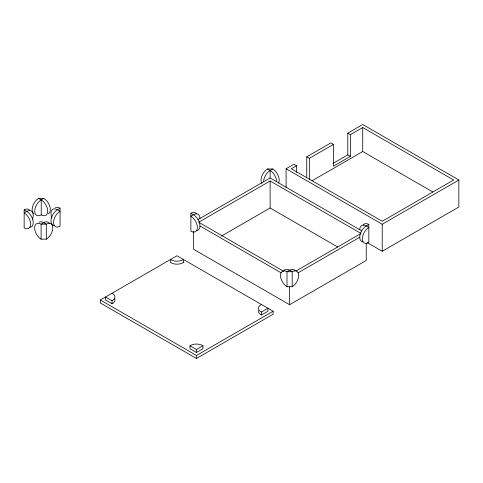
<?xml version="1.0" encoding="UTF-8"?>
<svg xmlns="http://www.w3.org/2000/svg" width="483" height="483" viewBox="0 0 483 483"><rect width="100%" height="100%" fill="white"/><g stroke="black" fill="none" stroke-linecap="round" stroke-linejoin="round"><path stroke-width="0.72" d="M34.027 213.83A9.183 5.301 -60 0 1 32.621 206.47A9.183 5.301 -60 0 1 38.622 198.374L41.218 199.871A9.183 5.301 60 0 1 47.714 211.125A9.183 5.301 60 0 1 41.218 214.875A9.183 5.301 -60 0 1 34.722 211.125A9.183 5.301 -60 0 1 41.218 199.871L43.814 198.374A9.183 5.301 60 0 1 49.815 206.47A9.183 5.301 60 0 1 48.409 213.83M54.205 225.573A9.183 5.301 -60 0 1 51.174 218.884A9.183 5.301 -60 0 1 57.453 209.707L60.049 211.204A9.183 5.301 -60 0 0 53.553 222.452A9.183 5.301 -60 0 0 60.049 226.201L60.049 208.203L57.453 209.707A9.183 5.301 60 0 0 51.826 217.706M263.621 181.729A9.183 5.301 -60 0 1 270.118 170.481L272.714 168.984A9.183 5.301 60 0 1 278.6 183.051M198.024 219.602L270.118 177.979L361.689 230.85M286.093 187.507L286.093 168.76L293.887 164.256L296.484 165.76L296.484 172.509M306.747 177.835L306.747 156.836L330.903 142.883L333.505 144.387L333.505 166.134L350.392 156.383L350.392 134.636L362.727 127.512L453.652 180.008L382.216 221.25L291.291 168.76L296.484 165.76M332.853 163.508L347.79 154.886L347.79 133.139L362.727 124.511L458.85 180.008L458.85 207.002L382.216 251.251L367.273 242.629M361.043 233.476L270.118 180.98L198.676 222.228L283.756 271.349M306.747 156.836L309.343 158.333L333.505 144.387M100.349 299.991L176.989 255.749L273.106 311.245L273.106 314.24L196.472 358.489L100.349 302.992L100.349 299.991L196.472 355.488L273.106 311.245M312.072 180.757L362.727 151.511L432.871 192.005M221.407 236.102L270.118 207.98L337.659 246.976M362.987 241.844A9.183 5.301 -60 0 1 359.962 235.155A9.183 5.301 -60 0 1 366.235 225.978L368.837 227.475A9.183 5.301 -60 0 0 362.341 238.729A9.183 5.301 -60 0 0 368.837 242.478L368.837 224.48L366.235 225.978A9.183 5.301 60 0 0 359.744 229.727M296.097 270.975L360.39 233.85M298.041 272.847L359.744 237.225M286.093 168.76L382.216 224.251L458.85 180.008M189.976 345.737L196.472 349.487L202.969 345.737L202.969 348.738L196.472 352.487L189.976 348.738L189.976 345.737A8.646 4.993 0 0 1 202.969 345.737M261.418 314.994L261.418 311.994L267.914 308.245L267.914 311.245L261.418 314.994A8.646 4.993 0 0 1 258.562 310.539M193.478 231.224L193.478 249.228L289.601 304.719L366.235 260.476L366.235 243.227M261.895 183.48A9.183 5.301 -60 0 1 267.522 168.984L272.714 168.984M38.622 198.374L43.814 198.374M49.332 223.164A9.183 5.301 -60 0 0 43.712 222.663L41.109 224.166A9.183 5.301 60 0 0 34.619 227.916A9.183 5.301 60 0 0 41.109 239.163L46.308 239.163A9.183 5.301 -60 0 0 52.804 227.916A9.183 5.301 -60 0 0 46.308 224.166L43.712 222.663A9.183 5.301 60 0 0 39.117 222.21M295.228 270.728A9.183 5.301 -60 0 0 289.601 270.22L287.005 271.724A9.183 5.301 60 0 0 280.508 275.473A9.183 5.301 60 0 0 287.005 286.721L292.197 286.721A9.183 5.301 -60 0 0 298.693 275.473A9.183 5.301 -60 0 0 292.197 271.724L289.601 270.22A9.183 5.301 60 0 0 283.974 270.728M347.79 133.139L350.392 134.636M347.79 154.886L350.392 156.383M267.522 168.984L270.118 170.481A9.183 5.301 60 0 1 276.614 181.729M196.726 230.596A9.183 5.301 60 0 0 199.751 223.907A9.183 5.301 60 0 0 193.478 214.73L190.882 216.227A9.183 5.301 60 0 1 197.378 227.475A9.183 5.301 60 0 1 190.882 231.224L190.882 213.226L193.478 214.73A9.183 5.301 -60 0 1 199.974 218.479M199.974 225.978L281.16 272.847M29.994 227.251A9.183 5.301 60 0 0 33.019 220.562A9.183 5.301 60 0 0 26.746 211.385L24.15 212.882A9.183 5.301 60 0 1 30.646 224.136A9.183 5.301 60 0 1 24.15 227.885L24.15 209.882L26.746 211.385A9.183 5.301 -60 0 1 32.373 219.385M112.044 303.741L112.044 300.746L105.548 296.991L105.548 299.991L112.044 303.741A8.646 4.993 0 0 0 114.634 298.597M382.216 224.251L382.216 251.251M362.727 127.512L362.727 151.511M309.343 158.333L309.343 179.332M292.197 286.721L292.197 271.724L287.005 271.724L287.005 286.721M289.601 286.721L289.601 304.719M270.118 170.481L270.118 177.979M270.118 180.98L270.118 207.98M196.472 349.487L196.472 352.487M196.472 355.488L196.472 358.489M46.308 239.163L46.308 224.166L41.109 224.166L41.109 239.163M41.218 199.871L41.218 214.875M112.044 293.241A8.646 4.993 0 0 1 112.044 300.746M261.418 311.994A8.646 4.993 0 0 1 261.418 304.495M190.882 213.226A9.183 5.301 -60 0 1 196.509 213.734M363.21 224.981A9.183 5.301 60 0 1 368.837 224.48M24.15 209.882A9.183 5.301 -60 0 1 29.777 210.389M55.454 207.75A9.183 5.301 60 0 1 60.049 208.203M183.48 262.498L183.48 259.498A8.646 4.993 0 0 1 170.493 259.498L170.493 262.498A8.646 4.993 0 0 0 183.48 262.498"/></g></svg>
